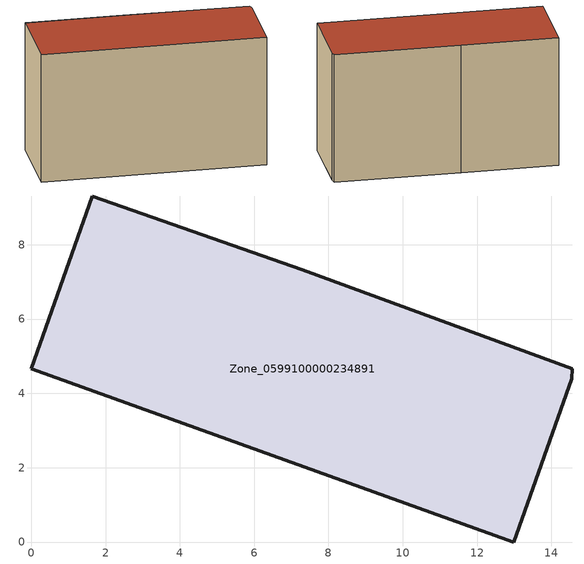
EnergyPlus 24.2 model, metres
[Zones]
Zone_0599100000234891
 floor ground (C_G): 12.98,0 0,4.66 1.65,9.31 7.29,7.32 14.56,4.66 14.54,4.39 z0.54
 wall outside (C_F): 0,4.66 12.98,0 14.54,4.39 14.56,4.66 7.29,7.32 1.65,9.31 0,4.66 z0.54:8.84
 roof outside (C_R): 7.29,7.32 1.65,9.31 0,4.66 12.98,0 14.54,4.39 14.56,4.66 z8.84
[BUILDING]
Pand.0599100000234891: North Axis=0; Terrain=City; Loads Convergence Tolerance Value=0.04; Temperature Convergence Tolerance Value=0.4; Solar Distribution=FullExterior; Maximum Number of Warmup Days=25; Minimum Number of Warmup Days=1
[Site:Location]
Rotterdam.The.Hague.AP_ZH_NLD Design_Conditions: Latitude=51.96; Longitude=4.45; Time Zone=1; Elevation=-4.5
[SITE:GROUNDTEMPERATURE:BUILDINGSURFACE]
18, 18, 18, 18, 18, 18, 18, 18, 18, 18, 18, 18
[MATERIAL] Thermal Absorptance=0.9; Solar Absorptance=0.7; Visible Absorptance=0.7
Name | Roughness | Thickness | Conductivity | Density | Specific Heat
G.TI.1965-1974 | MediumSmooth | 0.15 | 0.882353 | 540 | 1210
F.TI.1965-1974 | Rough | 0.3 | 0.697674 | 1920 | 840
R.TI.1965-1974 | MediumRough | 0.2 | 0.232558 | 1500 | 1000
[CONSTRUCTION]
C_G: G.TI.1965-1974
C_F: F.TI.1965-1974
C_R: R.TI.1965-1974
[ZONE]
Zone_0599100000234891: Type=1; Multiplier=1; Ceiling Height=Autocalculate; Volume=Autocalculate; Floor Area=autocalculate; Part of Total Floor Area=Yes
[ZONEINFILTRATION:DESIGNFLOWRATE]
Infil_Zone_0599100000234891: Zone or ZoneList or Space or SpaceList=Zone_0599100000234891; Schedule=AlwaysOn; Design Flow Rate Calculation Method=Flow/Area; Flow Rate per Floor Area=0.003; Constant Term Coefficient=1; Temperature Term Coefficient=0; Velocity Term Coefficient=0; Velocity Squared Term Coefficient=0
[HVACTEMPLATE:ZONE:IDEALLOADSAIRSYSTEM]
Zone_0599100000234891: Maximum Heating Supply Air Temperature=50; Minimum Cooling Supply Air Temperature=13; Maximum Heating Supply Air Humidity Ratio=0.0156; Minimum Cooling Supply Air Humidity Ratio=0.0077; Heating Limit=NoLimit; Cooling Limit=NoLimit; Dehumidification Control Type=ConstantSensibleHeatRatio; Cooling Sensible Heat Ratio=0.7; Dehumidification Setpoint=60; Humidification Control Type=None; Humidification Setpoint=30; Outdoor Air Method=None; Outdoor Air Flow Rate per Person=0.00944; Outdoor Air Flow Rate per Zone Floor Area=0; Outdoor Air Flow Rate per Zone=0; Demand Controlled Ventilation Type=None; Outdoor Air Economizer Type=NoEconomizer; Heat Recovery Type=None; Sensible Heat Recovery Effectiveness=0.7; Latent Heat Recovery Effectiveness=0.65
[ZONECONTROL:THERMOSTAT]
ThermostatControl_Zone_0599100000234891: Zone or ZoneList=Zone_0599100000234891; Control Type Schedule=DualSetpointControlType; Control 1=Thermostat_Zone_0599100000234891; Temperature Difference Between Cutout And Setpoint=0
[THERMOSTATSETPOINT:DUALSETPOINT]
Thermostat_Zone_0599100000234891: Heating Setpoint Temperature Schedule=HeatingSetpoint_Zone_0599100000234891; Cooling Setpoint Temperature Schedule=CoolingSetpoint_Zone_0599100000234891
[SCHEDULE:COMPACT]
HeatingSetpoint_Zone_0599100000234891: Through: 12/31, For: AllDays, Until: 24:00, 21
CoolingSetpoint_Zone_0599100000234891: Through: 12/31, For: AllDays, Until: 24:00, 24
DualSetpointControlType: Through: 12/31, For: AllDays, Until: 24:00, 4
AlwaysOn: Through: 12/31, For: AllDays, Until: 24:00, 1
